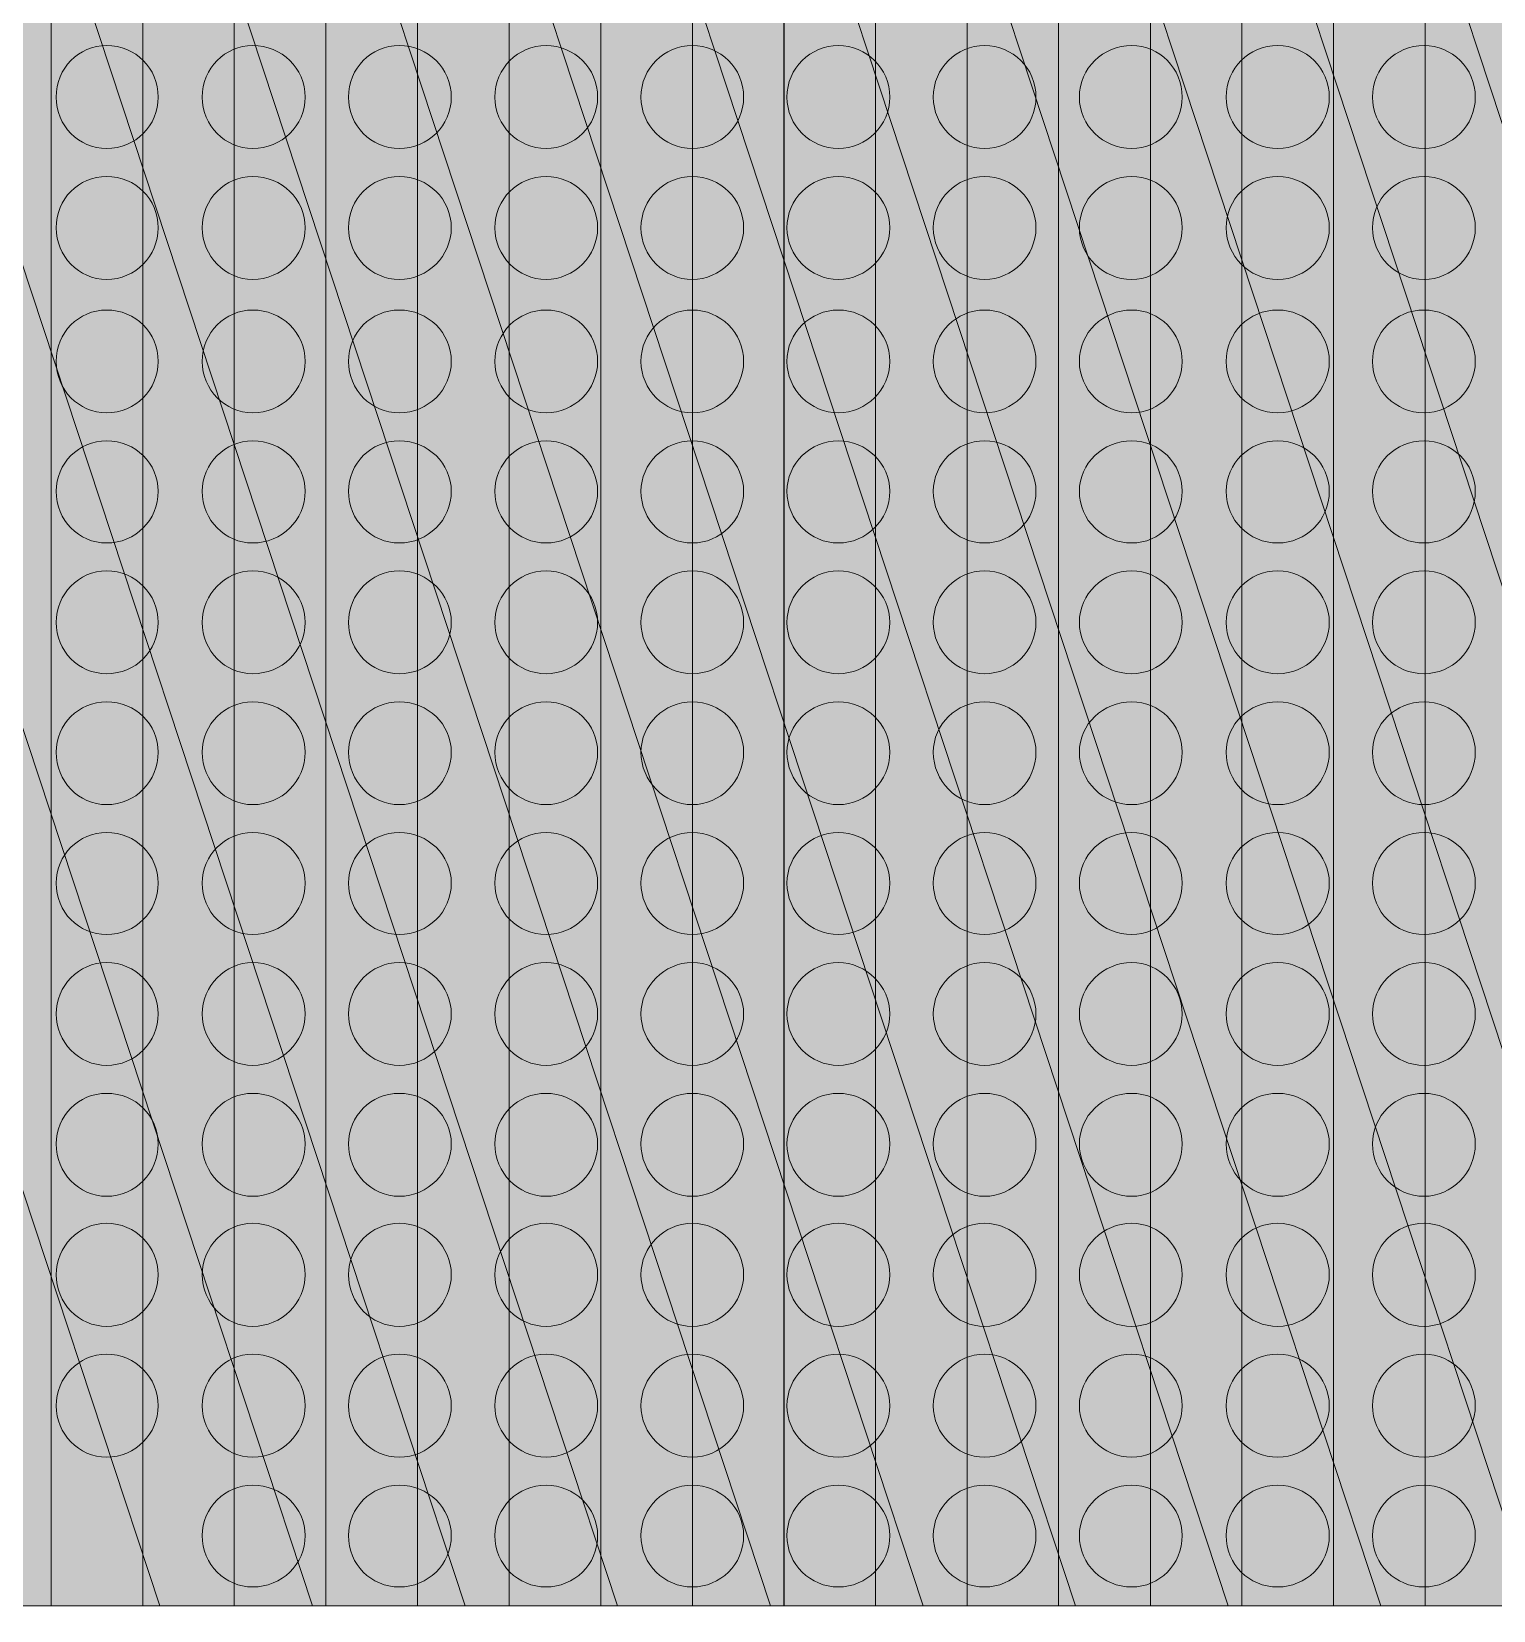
# Model space of a CAD drawing. Header units: inches. Extents: x 243 to 900, y -519 to -86.
# Drawn here: x 548.19 to 572.91, y -312.63 to -285.94 of the extents above; entities that cross this region are included whole.
import ezdxf

# ---------------------------------------------------------------- set-up
doc = ezdxf.new("R2010")
doc.units = ezdxf.units.IN
doc.header["$MEASUREMENT"] = 0
doc.layers.add('Layer 1', color=7, linetype='Continuous')

# ---------------------------------------------------------------- blocks, each defined once
blk = doc.blocks.new('block 3')
at = {"layer": 'Layer 1', "lineweight": 0}
blk.add_open_spline([(898.138, -484.267), (898.138, -494.991), (889.368, -503.763), (878.645, -503.763), (878.645, -503.763), (266.12, -503.763), (266.12, -503.763), (255.397, -503.763), (246.624, -494.991), (246.624, -484.267), (246.624, -484.267), (246.624, -108.507), (246.624, -108.507), (246.624, -97.783), (255.397, -89.011), (266.12, -89.011), (266.12, -89.011), (878.645, -89.011), (878.645, -89.011), (889.368, -89.011), (898.138, -97.783), (898.138, -108.507), (898.138, -108.507), (898.138, -484.267), (898.138, -484.267)], degree=3, knots=[0, 0, 0, 0, 1, 1, 1, 2, 2, 2, 3, 3, 3, 4, 4, 4, 5, 5, 5, 6, 6, 6, 7, 7, 7, 8, 8, 8, 8], dxfattribs=at)
blk = doc.blocks.new('block 2')
at = {"layer": 'Layer 1'}
blk.add_blockref('block 3', (0, 0), dxfattribs=at)
blk = doc.blocks.new('block 72')
at = {"layer": 'Layer 1', "lineweight": 0}
for points in [[(550.334, -287.045), (550.334, -287.533), (549.953, -287.913), (549.461, -287.913), (548.991, -287.913), (548.607, -287.533), (548.607, -287.045), (548.607, -286.556), (548.991, -286.174), (549.461, -286.174), (549.953, -286.174), (550.334, -286.556), (550.334, -287.045)], [(552.819, -287.045), (552.819, -287.533), (552.422, -287.913), (551.933, -287.913), (551.463, -287.913), (551.079, -287.533), (551.079, -287.045), (551.079, -286.556), (551.463, -286.174), (551.933, -286.174), (552.422, -286.174), (552.819, -286.556), (552.819, -287.045)], [(555.291, -287.045), (555.291, -287.533), (554.894, -287.913), (554.411, -287.913), (553.932, -287.913), (553.554, -287.533), (553.554, -287.045), (553.554, -286.556), (553.932, -286.174), (554.411, -286.174), (554.894, -286.174), (555.291, -286.556), (555.291, -287.045)], [(557.766, -287.045), (557.766, -287.533), (557.369, -287.913), (556.893, -287.913), (556.423, -287.913), (556.026, -287.533), (556.026, -287.045), (556.026, -286.556), (556.423, -286.174), (556.893, -286.174), (557.369, -286.174), (557.766, -286.556), (557.766, -287.045)], [(560.235, -287.045), (560.235, -287.533), (559.841, -287.913), (559.365, -287.913), (558.892, -287.913), (558.498, -287.533), (558.498, -287.045), (558.498, -286.556), (558.892, -286.174), (559.365, -286.174), (559.841, -286.174), (560.235, -286.556), (560.235, -287.045)], [(562.707, -287.045), (562.707, -287.533), (562.311, -287.913), (561.837, -287.913), (561.364, -287.913), (560.967, -287.533), (560.967, -287.045), (560.967, -286.556), (561.364, -286.174), (561.837, -286.174), (562.311, -286.174), (562.707, -286.556), (562.707, -287.045)], [(565.179, -287.045), (565.179, -287.533), (564.785, -287.913), (564.309, -287.913), (563.836, -287.913), (563.442, -287.533), (563.442, -287.045), (563.442, -286.556), (563.836, -286.174), (564.309, -286.174), (564.785, -286.174), (565.179, -286.556), (565.179, -287.045)], [(567.651, -287.045), (567.651, -287.533), (567.27, -287.913), (566.797, -287.913), (566.311, -287.913), (565.912, -287.533), (565.912, -287.045), (565.912, -286.556), (566.311, -286.174), (566.797, -286.174), (567.27, -286.174), (567.651, -286.556), (567.651, -287.045)], [(570.139, -287.045), (570.139, -287.533), (569.74, -287.913), (569.269, -287.913), (568.777, -287.913), (568.397, -287.533), (568.397, -287.045), (568.397, -286.556), (568.777, -286.174), (569.269, -286.174), (569.74, -286.174), (570.139, -286.556), (570.139, -287.045)], [(572.608, -287.045), (572.608, -287.533), (572.214, -287.913), (571.741, -287.913), (571.255, -287.913), (570.871, -287.533), (570.871, -287.045), (570.871, -286.556), (571.255, -286.174), (571.741, -286.174), (572.214, -286.174), (572.608, -286.556), (572.608, -287.045)]]:
    blk.add_open_spline(points, degree=3, knots=[0, 0, 0, 0, 1, 1, 1, 2, 2, 2, 3, 3, 3, 4, 4, 4, 4], dxfattribs=at)
blk = doc.blocks.new('block 73')
at = {"layer": 'Layer 1', "lineweight": 0}
for points in [[(550.334, -289.256), (550.334, -289.728), (549.953, -290.128), (549.461, -290.128), (548.991, -290.128), (548.607, -289.728), (548.607, -289.256), (548.607, -288.769), (548.991, -288.387), (549.461, -288.387), (549.953, -288.387), (550.334, -288.769), (550.334, -289.256)], [(552.819, -289.256), (552.819, -289.728), (552.422, -290.128), (551.933, -290.128), (551.463, -290.128), (551.079, -289.728), (551.079, -289.256), (551.079, -288.769), (551.463, -288.387), (551.933, -288.387), (552.422, -288.387), (552.819, -288.769), (552.819, -289.256)], [(555.291, -289.256), (555.291, -289.728), (554.894, -290.128), (554.411, -290.128), (553.932, -290.128), (553.554, -289.728), (553.554, -289.256), (553.554, -288.769), (553.932, -288.387), (554.411, -288.387), (554.894, -288.387), (555.291, -288.769), (555.291, -289.256)], [(557.766, -289.256), (557.766, -289.728), (557.369, -290.128), (556.893, -290.128), (556.423, -290.128), (556.026, -289.728), (556.026, -289.256), (556.026, -288.769), (556.423, -288.387), (556.893, -288.387), (557.369, -288.387), (557.766, -288.769), (557.766, -289.256)], [(560.235, -289.256), (560.235, -289.728), (559.841, -290.128), (559.365, -290.128), (558.892, -290.128), (558.498, -289.728), (558.498, -289.256), (558.498, -288.769), (558.892, -288.387), (559.365, -288.387), (559.841, -288.387), (560.235, -288.769), (560.235, -289.256)], [(562.707, -289.256), (562.707, -289.728), (562.311, -290.128), (561.837, -290.128), (561.364, -290.128), (560.967, -289.728), (560.967, -289.256), (560.967, -288.769), (561.364, -288.387), (561.837, -288.387), (562.311, -288.387), (562.707, -288.769), (562.707, -289.256)], [(565.179, -289.256), (565.179, -289.728), (564.785, -290.128), (564.309, -290.128), (563.836, -290.128), (563.442, -289.728), (563.442, -289.256), (563.442, -288.769), (563.836, -288.387), (564.309, -288.387), (564.785, -288.387), (565.179, -288.769), (565.179, -289.256)], [(567.651, -289.256), (567.651, -289.728), (567.27, -290.128), (566.797, -290.128), (566.311, -290.128), (565.912, -289.728), (565.912, -289.256), (565.912, -288.769), (566.311, -288.387), (566.797, -288.387), (567.27, -288.387), (567.651, -288.769), (567.651, -289.256)], [(570.139, -289.256), (570.139, -289.728), (569.74, -290.128), (569.269, -290.128), (568.777, -290.128), (568.397, -289.728), (568.397, -289.256), (568.397, -288.769), (568.777, -288.387), (569.269, -288.387), (569.74, -288.387), (570.139, -288.769), (570.139, -289.256)], [(572.608, -289.256), (572.608, -289.728), (572.214, -290.128), (571.741, -290.128), (571.255, -290.128), (570.871, -289.728), (570.871, -289.256), (570.871, -288.769), (571.255, -288.387), (571.741, -288.387), (572.214, -288.387), (572.608, -288.769), (572.608, -289.256)]]:
    blk.add_open_spline(points, degree=3, knots=[0, 0, 0, 0, 1, 1, 1, 2, 2, 2, 3, 3, 3, 4, 4, 4, 4], dxfattribs=at)
blk = doc.blocks.new('block 5')
at = {"layer": 'Layer 1'}
for name in ['block 72', 'block 73']:
    blk.add_blockref(name, (0, 0), dxfattribs=at)
blk = doc.blocks.new('block 75')
at = {"layer": 'Layer 1', "lineweight": 0}
for points in [[(550.334, -291.516), (550.334, -291.988), (549.953, -292.385), (549.461, -292.385), (548.991, -292.385), (548.607, -291.988), (548.607, -291.516), (548.607, -291.026), (548.991, -290.646), (549.461, -290.646), (549.953, -290.646), (550.334, -291.026), (550.334, -291.516)], [(552.819, -291.516), (552.819, -291.988), (552.422, -292.385), (551.933, -292.385), (551.463, -292.385), (551.079, -291.988), (551.079, -291.516), (551.079, -291.026), (551.463, -290.646), (551.933, -290.646), (552.422, -290.646), (552.819, -291.026), (552.819, -291.516)], [(555.291, -291.516), (555.291, -291.988), (554.894, -292.385), (554.411, -292.385), (553.932, -292.385), (553.554, -291.988), (553.554, -291.516), (553.554, -291.026), (553.932, -290.646), (554.411, -290.646), (554.894, -290.646), (555.291, -291.026), (555.291, -291.516)], [(557.766, -291.516), (557.766, -291.988), (557.369, -292.385), (556.893, -292.385), (556.423, -292.385), (556.026, -291.988), (556.026, -291.516), (556.026, -291.026), (556.423, -290.646), (556.893, -290.646), (557.369, -290.646), (557.766, -291.026), (557.766, -291.516)], [(560.235, -291.516), (560.235, -291.988), (559.841, -292.385), (559.365, -292.385), (558.892, -292.385), (558.498, -291.988), (558.498, -291.516), (558.498, -291.026), (558.892, -290.646), (559.365, -290.646), (559.841, -290.646), (560.235, -291.026), (560.235, -291.516)], [(562.707, -291.516), (562.707, -291.988), (562.311, -292.385), (561.837, -292.385), (561.364, -292.385), (560.967, -291.988), (560.967, -291.516), (560.967, -291.026), (561.364, -290.646), (561.837, -290.646), (562.311, -290.646), (562.707, -291.026), (562.707, -291.516)], [(565.179, -291.516), (565.179, -291.988), (564.785, -292.385), (564.309, -292.385), (563.836, -292.385), (563.442, -291.988), (563.442, -291.516), (563.442, -291.026), (563.836, -290.646), (564.309, -290.646), (564.785, -290.646), (565.179, -291.026), (565.179, -291.516)], [(567.651, -291.516), (567.651, -291.988), (567.27, -292.385), (566.797, -292.385), (566.311, -292.385), (565.912, -291.988), (565.912, -291.516), (565.912, -291.026), (566.311, -290.646), (566.797, -290.646), (567.27, -290.646), (567.651, -291.026), (567.651, -291.516)], [(570.139, -291.516), (570.139, -291.988), (569.74, -292.385), (569.269, -292.385), (568.777, -292.385), (568.397, -291.988), (568.397, -291.516), (568.397, -291.026), (568.777, -290.646), (569.269, -290.646), (569.74, -290.646), (570.139, -291.026), (570.139, -291.516)], [(572.608, -291.516), (572.608, -291.988), (572.214, -292.385), (571.741, -292.385), (571.255, -292.385), (570.871, -291.988), (570.871, -291.516), (570.871, -291.026), (571.255, -290.646), (571.741, -290.646), (572.214, -290.646), (572.608, -291.026), (572.608, -291.516)]]:
    blk.add_open_spline(points, degree=3, knots=[0, 0, 0, 0, 1, 1, 1, 2, 2, 2, 3, 3, 3, 4, 4, 4, 4], dxfattribs=at)
blk = doc.blocks.new('block 76')
at = {"layer": 'Layer 1', "lineweight": 0}
for points in [[(550.334, -293.711), (550.334, -294.199), (549.953, -294.584), (549.461, -294.584), (548.991, -294.584), (548.607, -294.199), (548.607, -293.711), (548.607, -293.241), (548.991, -292.857), (549.461, -292.857), (549.953, -292.857), (550.334, -293.241), (550.334, -293.711)], [(552.819, -293.711), (552.819, -294.199), (552.422, -294.584), (551.933, -294.584), (551.463, -294.584), (551.079, -294.199), (551.079, -293.711), (551.079, -293.241), (551.463, -292.857), (551.933, -292.857), (552.422, -292.857), (552.819, -293.241), (552.819, -293.711)], [(555.291, -293.711), (555.291, -294.199), (554.894, -294.584), (554.411, -294.584), (553.932, -294.584), (553.554, -294.199), (553.554, -293.711), (553.554, -293.241), (553.932, -292.857), (554.411, -292.857), (554.894, -292.857), (555.291, -293.241), (555.291, -293.711)], [(557.766, -293.711), (557.766, -294.199), (557.369, -294.584), (556.893, -294.584), (556.423, -294.584), (556.026, -294.199), (556.026, -293.711), (556.026, -293.241), (556.423, -292.857), (556.893, -292.857), (557.369, -292.857), (557.766, -293.241), (557.766, -293.711)], [(560.235, -293.711), (560.235, -294.199), (559.841, -294.584), (559.365, -294.584), (558.892, -294.584), (558.498, -294.199), (558.498, -293.711), (558.498, -293.241), (558.892, -292.857), (559.365, -292.857), (559.841, -292.857), (560.235, -293.241), (560.235, -293.711)], [(562.707, -293.711), (562.707, -294.199), (562.311, -294.584), (561.837, -294.584), (561.364, -294.584), (560.967, -294.199), (560.967, -293.711), (560.967, -293.241), (561.364, -292.857), (561.837, -292.857), (562.311, -292.857), (562.707, -293.241), (562.707, -293.711)], [(565.179, -293.711), (565.179, -294.199), (564.785, -294.584), (564.309, -294.584), (563.836, -294.584), (563.442, -294.199), (563.442, -293.711), (563.442, -293.241), (563.836, -292.857), (564.309, -292.857), (564.785, -292.857), (565.179, -293.241), (565.179, -293.711)], [(567.651, -293.711), (567.651, -294.199), (567.27, -294.584), (566.797, -294.584), (566.311, -294.584), (565.912, -294.199), (565.912, -293.711), (565.912, -293.241), (566.311, -292.857), (566.797, -292.857), (567.27, -292.857), (567.651, -293.241), (567.651, -293.711)], [(570.139, -293.711), (570.139, -294.199), (569.74, -294.584), (569.269, -294.584), (568.777, -294.584), (568.397, -294.199), (568.397, -293.711), (568.397, -293.241), (568.777, -292.857), (569.269, -292.857), (569.74, -292.857), (570.139, -293.241), (570.139, -293.711)], [(572.608, -293.711), (572.608, -294.199), (572.214, -294.584), (571.741, -294.584), (571.255, -294.584), (570.871, -294.199), (570.871, -293.711), (570.871, -293.241), (571.255, -292.857), (571.741, -292.857), (572.214, -292.857), (572.608, -293.241), (572.608, -293.711)]]:
    blk.add_open_spline(points, degree=3, knots=[0, 0, 0, 0, 1, 1, 1, 2, 2, 2, 3, 3, 3, 4, 4, 4, 4], dxfattribs=at)
blk = doc.blocks.new('block 77')
at = {"layer": 'Layer 1', "lineweight": 0}
for points in [[(550.334, -295.926), (550.334, -296.412), (549.953, -296.794), (549.461, -296.794), (548.991, -296.794), (548.607, -296.412), (548.607, -295.926), (548.607, -295.452), (548.991, -295.054), (549.461, -295.054), (549.953, -295.054), (550.334, -295.452), (550.334, -295.926)], [(552.819, -295.926), (552.819, -296.412), (552.422, -296.794), (551.933, -296.794), (551.463, -296.794), (551.079, -296.412), (551.079, -295.926), (551.079, -295.452), (551.463, -295.054), (551.933, -295.054), (552.422, -295.054), (552.819, -295.452), (552.819, -295.926)], [(555.291, -295.926), (555.291, -296.412), (554.894, -296.794), (554.411, -296.794), (553.932, -296.794), (553.554, -296.412), (553.554, -295.926), (553.554, -295.452), (553.932, -295.054), (554.411, -295.054), (554.894, -295.054), (555.291, -295.452), (555.291, -295.926)], [(557.766, -295.926), (557.766, -296.412), (557.369, -296.794), (556.893, -296.794), (556.423, -296.794), (556.026, -296.412), (556.026, -295.926), (556.026, -295.452), (556.423, -295.054), (556.893, -295.054), (557.369, -295.054), (557.766, -295.452), (557.766, -295.926)], [(560.235, -295.926), (560.235, -296.412), (559.841, -296.794), (559.365, -296.794), (558.892, -296.794), (558.498, -296.412), (558.498, -295.926), (558.498, -295.452), (558.892, -295.054), (559.365, -295.054), (559.841, -295.054), (560.235, -295.452), (560.235, -295.926)], [(562.707, -295.926), (562.707, -296.412), (562.311, -296.794), (561.837, -296.794), (561.364, -296.794), (560.967, -296.412), (560.967, -295.926), (560.967, -295.452), (561.364, -295.054), (561.837, -295.054), (562.311, -295.054), (562.707, -295.452), (562.707, -295.926)], [(565.179, -295.926), (565.179, -296.412), (564.785, -296.794), (564.309, -296.794), (563.836, -296.794), (563.442, -296.412), (563.442, -295.926), (563.442, -295.452), (563.836, -295.054), (564.309, -295.054), (564.785, -295.054), (565.179, -295.452), (565.179, -295.926)], [(567.651, -295.926), (567.651, -296.412), (567.27, -296.794), (566.797, -296.794), (566.311, -296.794), (565.912, -296.412), (565.912, -295.926), (565.912, -295.452), (566.311, -295.054), (566.797, -295.054), (567.27, -295.054), (567.651, -295.452), (567.651, -295.926)], [(570.139, -295.926), (570.139, -296.412), (569.74, -296.794), (569.269, -296.794), (568.777, -296.794), (568.397, -296.412), (568.397, -295.926), (568.397, -295.452), (568.777, -295.054), (569.269, -295.054), (569.74, -295.054), (570.139, -295.452), (570.139, -295.926)], [(572.608, -295.926), (572.608, -296.412), (572.214, -296.794), (571.741, -296.794), (571.255, -296.794), (570.871, -296.412), (570.871, -295.926), (570.871, -295.452), (571.255, -295.054), (571.741, -295.054), (572.214, -295.054), (572.608, -295.452), (572.608, -295.926)]]:
    blk.add_open_spline(points, degree=3, knots=[0, 0, 0, 0, 1, 1, 1, 2, 2, 2, 3, 3, 3, 4, 4, 4, 4], dxfattribs=at)
blk = doc.blocks.new('block 78')
at = {"layer": 'Layer 1', "lineweight": 0}
for points in [[(550.334, -298.123), (550.334, -298.612), (549.953, -299.008), (549.461, -299.008), (548.991, -299.008), (548.607, -298.612), (548.607, -298.123), (548.607, -297.649), (548.991, -297.27), (549.461, -297.27), (549.953, -297.27), (550.334, -297.649), (550.334, -298.123)], [(552.819, -298.123), (552.819, -298.612), (552.422, -299.008), (551.933, -299.008), (551.463, -299.008), (551.079, -298.612), (551.079, -298.123), (551.079, -297.649), (551.463, -297.27), (551.933, -297.27), (552.422, -297.27), (552.819, -297.649), (552.819, -298.123)], [(555.291, -298.123), (555.291, -298.612), (554.894, -299.008), (554.411, -299.008), (553.932, -299.008), (553.554, -298.612), (553.554, -298.123), (553.554, -297.649), (553.932, -297.27), (554.411, -297.27), (554.894, -297.27), (555.291, -297.649), (555.291, -298.123)], [(557.766, -298.123), (557.766, -298.612), (557.369, -299.008), (556.893, -299.008), (556.423, -299.008), (556.026, -298.612), (556.026, -298.123), (556.026, -297.649), (556.423, -297.27), (556.893, -297.27), (557.369, -297.27), (557.766, -297.649), (557.766, -298.123)], [(560.235, -298.123), (560.235, -298.612), (559.841, -299.008), (559.365, -299.008), (558.892, -299.008), (558.498, -298.612), (558.498, -298.123), (558.498, -297.649), (558.892, -297.27), (559.365, -297.27), (559.841, -297.27), (560.235, -297.649), (560.235, -298.123)], [(562.707, -298.123), (562.707, -298.612), (562.311, -299.008), (561.837, -299.008), (561.364, -299.008), (560.967, -298.612), (560.967, -298.123), (560.967, -297.649), (561.364, -297.27), (561.837, -297.27), (562.311, -297.27), (562.707, -297.649), (562.707, -298.123)], [(565.179, -298.123), (565.179, -298.612), (564.785, -299.008), (564.309, -299.008), (563.836, -299.008), (563.442, -298.612), (563.442, -298.123), (563.442, -297.649), (563.836, -297.27), (564.309, -297.27), (564.785, -297.27), (565.179, -297.649), (565.179, -298.123)], [(567.651, -298.123), (567.651, -298.612), (567.27, -299.008), (566.797, -299.008), (566.311, -299.008), (565.912, -298.612), (565.912, -298.123), (565.912, -297.649), (566.311, -297.27), (566.797, -297.27), (567.27, -297.27), (567.651, -297.649), (567.651, -298.123)], [(570.139, -298.123), (570.139, -298.612), (569.74, -299.008), (569.269, -299.008), (568.777, -299.008), (568.397, -298.612), (568.397, -298.123), (568.397, -297.649), (568.777, -297.27), (569.269, -297.27), (569.74, -297.27), (570.139, -297.649), (570.139, -298.123)], [(572.608, -298.123), (572.608, -298.612), (572.214, -299.008), (571.741, -299.008), (571.255, -299.008), (570.871, -298.612), (570.871, -298.123), (570.871, -297.649), (571.255, -297.27), (571.741, -297.27), (572.214, -297.27), (572.608, -297.649), (572.608, -298.123)]]:
    blk.add_open_spline(points, degree=3, knots=[0, 0, 0, 0, 1, 1, 1, 2, 2, 2, 3, 3, 3, 4, 4, 4, 4], dxfattribs=at)
blk = doc.blocks.new('block 79')
at = {"layer": 'Layer 1', "lineweight": 0}
for points in [[(550.334, -300.334), (550.334, -300.823), (549.953, -301.205), (549.461, -301.205), (548.991, -301.205), (548.607, -300.823), (548.607, -300.334), (548.607, -299.861), (548.991, -299.48), (549.461, -299.48), (549.953, -299.48), (550.334, -299.861), (550.334, -300.334)], [(552.819, -300.334), (552.819, -300.823), (552.422, -301.205), (551.933, -301.205), (551.463, -301.205), (551.079, -300.823), (551.079, -300.334), (551.079, -299.861), (551.463, -299.48), (551.933, -299.48), (552.422, -299.48), (552.819, -299.861), (552.819, -300.334)], [(555.291, -300.334), (555.291, -300.823), (554.894, -301.205), (554.411, -301.205), (553.932, -301.205), (553.554, -300.823), (553.554, -300.334), (553.554, -299.861), (553.932, -299.48), (554.411, -299.48), (554.894, -299.48), (555.291, -299.861), (555.291, -300.334)], [(557.766, -300.334), (557.766, -300.823), (557.369, -301.205), (556.893, -301.205), (556.423, -301.205), (556.026, -300.823), (556.026, -300.334), (556.026, -299.861), (556.423, -299.48), (556.893, -299.48), (557.369, -299.48), (557.766, -299.861), (557.766, -300.334)], [(560.235, -300.334), (560.235, -300.823), (559.841, -301.205), (559.365, -301.205), (558.892, -301.205), (558.498, -300.823), (558.498, -300.334), (558.498, -299.861), (558.892, -299.48), (559.365, -299.48), (559.841, -299.48), (560.235, -299.861), (560.235, -300.334)], [(562.707, -300.334), (562.707, -300.823), (562.311, -301.205), (561.837, -301.205), (561.364, -301.205), (560.967, -300.823), (560.967, -300.334), (560.967, -299.861), (561.364, -299.48), (561.837, -299.48), (562.311, -299.48), (562.707, -299.861), (562.707, -300.334)], [(565.179, -300.334), (565.179, -300.823), (564.785, -301.205), (564.309, -301.205), (563.836, -301.205), (563.442, -300.823), (563.442, -300.334), (563.442, -299.861), (563.836, -299.48), (564.309, -299.48), (564.785, -299.48), (565.179, -299.861), (565.179, -300.334)], [(567.651, -300.334), (567.651, -300.823), (567.27, -301.205), (566.797, -301.205), (566.311, -301.205), (565.912, -300.823), (565.912, -300.334), (565.912, -299.861), (566.311, -299.48), (566.797, -299.48), (567.27, -299.48), (567.651, -299.861), (567.651, -300.334)], [(570.139, -300.334), (570.139, -300.823), (569.74, -301.205), (569.269, -301.205), (568.777, -301.205), (568.397, -300.823), (568.397, -300.334), (568.397, -299.861), (568.777, -299.48), (569.269, -299.48), (569.74, -299.48), (570.139, -299.861), (570.139, -300.334)], [(572.608, -300.334), (572.608, -300.823), (572.214, -301.205), (571.741, -301.205), (571.255, -301.205), (570.871, -300.823), (570.871, -300.334), (570.871, -299.861), (571.255, -299.48), (571.741, -299.48), (572.214, -299.48), (572.608, -299.861), (572.608, -300.334)]]:
    blk.add_open_spline(points, degree=3, knots=[0, 0, 0, 0, 1, 1, 1, 2, 2, 2, 3, 3, 3, 4, 4, 4, 4], dxfattribs=at)
blk = doc.blocks.new('block 80')
at = {"layer": 'Layer 1', "lineweight": 0}
for points in [[(550.334, -302.548), (550.334, -303.02), (549.953, -303.417), (549.461, -303.417), (548.991, -303.417), (548.607, -303.02), (548.607, -302.548), (548.607, -302.073), (548.991, -301.679), (549.461, -301.679), (549.953, -301.679), (550.334, -302.073), (550.334, -302.548)], [(552.819, -302.548), (552.819, -303.02), (552.422, -303.417), (551.933, -303.417), (551.463, -303.417), (551.079, -303.02), (551.079, -302.548), (551.079, -302.073), (551.463, -301.679), (551.933, -301.679), (552.422, -301.679), (552.819, -302.073), (552.819, -302.548)], [(555.291, -302.548), (555.291, -303.02), (554.894, -303.417), (554.411, -303.417), (553.932, -303.417), (553.554, -303.02), (553.554, -302.548), (553.554, -302.073), (553.932, -301.679), (554.411, -301.679), (554.894, -301.679), (555.291, -302.073), (555.291, -302.548)], [(557.766, -302.548), (557.766, -303.02), (557.369, -303.417), (556.893, -303.417), (556.423, -303.417), (556.026, -303.02), (556.026, -302.548), (556.026, -302.073), (556.423, -301.679), (556.893, -301.679), (557.369, -301.679), (557.766, -302.073), (557.766, -302.548)], [(560.235, -302.548), (560.235, -303.02), (559.841, -303.417), (559.365, -303.417), (558.892, -303.417), (558.498, -303.02), (558.498, -302.548), (558.498, -302.073), (558.892, -301.679), (559.365, -301.679), (559.841, -301.679), (560.235, -302.073), (560.235, -302.548)], [(562.707, -302.548), (562.707, -303.02), (562.311, -303.417), (561.837, -303.417), (561.364, -303.417), (560.967, -303.02), (560.967, -302.548), (560.967, -302.073), (561.364, -301.679), (561.837, -301.679), (562.311, -301.679), (562.707, -302.073), (562.707, -302.548)], [(565.179, -302.548), (565.179, -303.02), (564.785, -303.417), (564.309, -303.417), (563.836, -303.417), (563.442, -303.02), (563.442, -302.548), (563.442, -302.073), (563.836, -301.679), (564.309, -301.679), (564.785, -301.679), (565.179, -302.073), (565.179, -302.548)], [(567.651, -302.548), (567.651, -303.02), (567.27, -303.417), (566.797, -303.417), (566.311, -303.417), (565.912, -303.02), (565.912, -302.548), (565.912, -302.073), (566.311, -301.679), (566.797, -301.679), (567.27, -301.679), (567.651, -302.073), (567.651, -302.548)], [(570.139, -302.548), (570.139, -303.02), (569.74, -303.417), (569.269, -303.417), (568.777, -303.417), (568.397, -303.02), (568.397, -302.548), (568.397, -302.073), (568.777, -301.679), (569.269, -301.679), (569.74, -301.679), (570.139, -302.073), (570.139, -302.548)], [(572.608, -302.548), (572.608, -303.02), (572.214, -303.417), (571.741, -303.417), (571.255, -303.417), (570.871, -303.02), (570.871, -302.548), (570.871, -302.073), (571.255, -301.679), (571.741, -301.679), (572.214, -301.679), (572.608, -302.073), (572.608, -302.548)]]:
    blk.add_open_spline(points, degree=3, knots=[0, 0, 0, 0, 1, 1, 1, 2, 2, 2, 3, 3, 3, 4, 4, 4, 4], dxfattribs=at)
blk = doc.blocks.new('block 81')
at = {"layer": 'Layer 1', "lineweight": 0}
for points in [[(550.334, -304.744), (550.334, -305.233), (549.953, -305.63), (549.461, -305.63), (548.991, -305.63), (548.607, -305.233), (548.607, -304.744), (548.607, -304.271), (548.991, -303.89), (549.461, -303.89), (549.953, -303.89), (550.334, -304.271), (550.334, -304.744)], [(552.819, -304.744), (552.819, -305.233), (552.422, -305.63), (551.933, -305.63), (551.463, -305.63), (551.079, -305.233), (551.079, -304.744), (551.079, -304.271), (551.463, -303.89), (551.933, -303.89), (552.422, -303.89), (552.819, -304.271), (552.819, -304.744)], [(555.291, -304.744), (555.291, -305.233), (554.894, -305.63), (554.411, -305.63), (553.932, -305.63), (553.554, -305.233), (553.554, -304.744), (553.554, -304.271), (553.932, -303.89), (554.411, -303.89), (554.894, -303.89), (555.291, -304.271), (555.291, -304.744)], [(557.766, -304.744), (557.766, -305.233), (557.369, -305.63), (556.893, -305.63), (556.423, -305.63), (556.026, -305.233), (556.026, -304.744), (556.026, -304.271), (556.423, -303.89), (556.893, -303.89), (557.369, -303.89), (557.766, -304.271), (557.766, -304.744)], [(560.235, -304.744), (560.235, -305.233), (559.841, -305.63), (559.365, -305.63), (558.892, -305.63), (558.498, -305.233), (558.498, -304.744), (558.498, -304.271), (558.892, -303.89), (559.365, -303.89), (559.841, -303.89), (560.235, -304.271), (560.235, -304.744)], [(562.707, -304.744), (562.707, -305.233), (562.311, -305.63), (561.837, -305.63), (561.364, -305.63), (560.967, -305.233), (560.967, -304.744), (560.967, -304.271), (561.364, -303.89), (561.837, -303.89), (562.311, -303.89), (562.707, -304.271), (562.707, -304.744)], [(565.179, -304.744), (565.179, -305.233), (564.785, -305.63), (564.309, -305.63), (563.836, -305.63), (563.442, -305.233), (563.442, -304.744), (563.442, -304.271), (563.836, -303.89), (564.309, -303.89), (564.785, -303.89), (565.179, -304.271), (565.179, -304.744)], [(567.651, -304.744), (567.651, -305.233), (567.27, -305.63), (566.797, -305.63), (566.311, -305.63), (565.912, -305.233), (565.912, -304.744), (565.912, -304.271), (566.311, -303.89), (566.797, -303.89), (567.27, -303.89), (567.651, -304.271), (567.651, -304.744)], [(570.139, -304.744), (570.139, -305.233), (569.74, -305.63), (569.269, -305.63), (568.777, -305.63), (568.397, -305.233), (568.397, -304.744), (568.397, -304.271), (568.777, -303.89), (569.269, -303.89), (569.74, -303.89), (570.139, -304.271), (570.139, -304.744)], [(572.608, -304.744), (572.608, -305.233), (572.214, -305.63), (571.741, -305.63), (571.255, -305.63), (570.871, -305.233), (570.871, -304.744), (570.871, -304.271), (571.255, -303.89), (571.741, -303.89), (572.214, -303.89), (572.608, -304.271), (572.608, -304.744)]]:
    blk.add_open_spline(points, degree=3, knots=[0, 0, 0, 0, 1, 1, 1, 2, 2, 2, 3, 3, 3, 4, 4, 4, 4], dxfattribs=at)
blk = doc.blocks.new('block 82')
at = {"layer": 'Layer 1', "lineweight": 0}
for points in [[(550.334, -306.956), (550.334, -307.43), (549.953, -307.83), (549.461, -307.83), (548.991, -307.83), (548.607, -307.43), (548.607, -306.956), (548.607, -306.484), (548.991, -306.087), (549.461, -306.087), (549.953, -306.087), (550.334, -306.484), (550.334, -306.956)], [(552.819, -306.956), (552.819, -307.43), (552.422, -307.83), (551.933, -307.83), (551.463, -307.83), (551.079, -307.43), (551.079, -306.956), (551.079, -306.484), (551.463, -306.087), (551.933, -306.087), (552.422, -306.087), (552.819, -306.484), (552.819, -306.956)], [(555.291, -306.956), (555.291, -307.43), (554.894, -307.83), (554.411, -307.83), (553.932, -307.83), (553.554, -307.43), (553.554, -306.956), (553.554, -306.484), (553.932, -306.087), (554.411, -306.087), (554.894, -306.087), (555.291, -306.484), (555.291, -306.956)], [(557.766, -306.956), (557.766, -307.43), (557.369, -307.83), (556.893, -307.83), (556.423, -307.83), (556.026, -307.43), (556.026, -306.956), (556.026, -306.484), (556.423, -306.087), (556.893, -306.087), (557.369, -306.087), (557.766, -306.484), (557.766, -306.956)], [(560.235, -306.956), (560.235, -307.43), (559.841, -307.83), (559.365, -307.83), (558.892, -307.83), (558.498, -307.43), (558.498, -306.956), (558.498, -306.484), (558.892, -306.087), (559.365, -306.087), (559.841, -306.087), (560.235, -306.484), (560.235, -306.956)], [(562.707, -306.956), (562.707, -307.43), (562.311, -307.83), (561.837, -307.83), (561.364, -307.83), (560.967, -307.43), (560.967, -306.956), (560.967, -306.484), (561.364, -306.087), (561.837, -306.087), (562.311, -306.087), (562.707, -306.484), (562.707, -306.956)], [(565.179, -306.956), (565.179, -307.43), (564.785, -307.83), (564.309, -307.83), (563.836, -307.83), (563.442, -307.43), (563.442, -306.956), (563.442, -306.484), (563.836, -306.087), (564.309, -306.087), (564.785, -306.087), (565.179, -306.484), (565.179, -306.956)], [(567.651, -306.956), (567.651, -307.43), (567.27, -307.83), (566.797, -307.83), (566.311, -307.83), (565.912, -307.43), (565.912, -306.956), (565.912, -306.484), (566.311, -306.087), (566.797, -306.087), (567.27, -306.087), (567.651, -306.484), (567.651, -306.956)], [(570.139, -306.956), (570.139, -307.43), (569.74, -307.83), (569.269, -307.83), (568.777, -307.83), (568.397, -307.43), (568.397, -306.956), (568.397, -306.484), (568.777, -306.087), (569.269, -306.087), (569.74, -306.087), (570.139, -306.484), (570.139, -306.956)], [(572.608, -306.956), (572.608, -307.43), (572.214, -307.83), (571.741, -307.83), (571.255, -307.83), (570.871, -307.43), (570.871, -306.956), (570.871, -306.484), (571.255, -306.087), (571.741, -306.087), (572.214, -306.087), (572.608, -306.484), (572.608, -306.956)]]:
    blk.add_open_spline(points, degree=3, knots=[0, 0, 0, 0, 1, 1, 1, 2, 2, 2, 3, 3, 3, 4, 4, 4, 4], dxfattribs=at)
blk = doc.blocks.new('block 83')
at = {"layer": 'Layer 1', "lineweight": 0}
for points in [[(550.334, -309.173), (550.334, -309.643), (549.953, -310.04), (549.461, -310.04), (548.991, -310.04), (548.607, -309.643), (548.607, -309.173), (548.607, -308.695), (548.991, -308.299), (549.461, -308.299), (549.953, -308.299), (550.334, -308.695), (550.334, -309.173)], [(552.819, -309.173), (552.819, -309.643), (552.422, -310.04), (551.933, -310.04), (551.463, -310.04), (551.079, -309.643), (551.079, -309.173), (551.079, -308.695), (551.463, -308.299), (551.933, -308.299), (552.422, -308.299), (552.819, -308.695), (552.819, -309.173)], [(555.291, -309.173), (555.291, -309.643), (554.894, -310.04), (554.411, -310.04), (553.932, -310.04), (553.554, -309.643), (553.554, -309.173), (553.554, -308.695), (553.932, -308.299), (554.411, -308.299), (554.894, -308.299), (555.291, -308.695), (555.291, -309.173)], [(557.766, -309.173), (557.766, -309.643), (557.369, -310.04), (556.893, -310.04), (556.423, -310.04), (556.026, -309.643), (556.026, -309.173), (556.026, -308.695), (556.423, -308.299), (556.893, -308.299), (557.369, -308.299), (557.766, -308.695), (557.766, -309.173)], [(560.235, -309.173), (560.235, -309.643), (559.841, -310.04), (559.365, -310.04), (558.892, -310.04), (558.498, -309.643), (558.498, -309.173), (558.498, -308.695), (558.892, -308.299), (559.365, -308.299), (559.841, -308.299), (560.235, -308.695), (560.235, -309.173)], [(562.707, -309.173), (562.707, -309.643), (562.311, -310.04), (561.837, -310.04), (561.364, -310.04), (560.967, -309.643), (560.967, -309.173), (560.967, -308.695), (561.364, -308.299), (561.837, -308.299), (562.311, -308.299), (562.707, -308.695), (562.707, -309.173)], [(565.179, -309.173), (565.179, -309.643), (564.785, -310.04), (564.309, -310.04), (563.836, -310.04), (563.442, -309.643), (563.442, -309.173), (563.442, -308.695), (563.836, -308.299), (564.309, -308.299), (564.785, -308.299), (565.179, -308.695), (565.179, -309.173)], [(567.651, -309.173), (567.651, -309.643), (567.27, -310.04), (566.797, -310.04), (566.311, -310.04), (565.912, -309.643), (565.912, -309.173), (565.912, -308.695), (566.311, -308.299), (566.797, -308.299), (567.27, -308.299), (567.651, -308.695), (567.651, -309.173)], [(570.139, -309.173), (570.139, -309.643), (569.74, -310.04), (569.269, -310.04), (568.777, -310.04), (568.397, -309.643), (568.397, -309.173), (568.397, -308.695), (568.777, -308.299), (569.269, -308.299), (569.74, -308.299), (570.139, -308.695), (570.139, -309.173)], [(572.608, -309.173), (572.608, -309.643), (572.214, -310.04), (571.741, -310.04), (571.255, -310.04), (570.871, -309.643), (570.871, -309.173), (570.871, -308.695), (571.255, -308.299), (571.741, -308.299), (572.214, -308.299), (572.608, -308.695), (572.608, -309.173)]]:
    blk.add_open_spline(points, degree=3, knots=[0, 0, 0, 0, 1, 1, 1, 2, 2, 2, 3, 3, 3, 4, 4, 4, 4], dxfattribs=at)
blk = doc.blocks.new('block 84')
at = {"layer": 'Layer 1', "lineweight": 0}
for points in [[(552.819, -311.368), (552.819, -311.856), (552.422, -312.235), (551.933, -312.235), (551.463, -312.235), (551.079, -311.856), (551.079, -311.368), (551.079, -310.894), (551.463, -310.514), (551.933, -310.514), (552.422, -310.514), (552.819, -310.894), (552.819, -311.368)], [(555.291, -311.368), (555.291, -311.856), (554.894, -312.235), (554.411, -312.235), (553.932, -312.235), (553.554, -311.856), (553.554, -311.368), (553.554, -310.894), (553.932, -310.514), (554.411, -310.514), (554.894, -310.514), (555.291, -310.894), (555.291, -311.368)], [(557.766, -311.368), (557.766, -311.856), (557.369, -312.235), (556.893, -312.235), (556.423, -312.235), (556.026, -311.856), (556.026, -311.368), (556.026, -310.894), (556.423, -310.514), (556.893, -310.514), (557.369, -310.514), (557.766, -310.894), (557.766, -311.368)], [(560.235, -311.368), (560.235, -311.856), (559.841, -312.235), (559.365, -312.235), (558.892, -312.235), (558.498, -311.856), (558.498, -311.368), (558.498, -310.894), (558.892, -310.514), (559.365, -310.514), (559.841, -310.514), (560.235, -310.894), (560.235, -311.368)], [(562.707, -311.368), (562.707, -311.856), (562.311, -312.235), (561.837, -312.235), (561.364, -312.235), (560.967, -311.856), (560.967, -311.368), (560.967, -310.894), (561.364, -310.514), (561.837, -310.514), (562.311, -310.514), (562.707, -310.894), (562.707, -311.368)], [(565.179, -311.368), (565.179, -311.856), (564.785, -312.235), (564.309, -312.235), (563.836, -312.235), (563.442, -311.856), (563.442, -311.368), (563.442, -310.894), (563.836, -310.514), (564.309, -310.514), (564.785, -310.514), (565.179, -310.894), (565.179, -311.368)], [(567.651, -311.368), (567.651, -311.856), (567.27, -312.235), (566.797, -312.235), (566.311, -312.235), (565.912, -311.856), (565.912, -311.368), (565.912, -310.894), (566.311, -310.514), (566.797, -310.514), (567.27, -310.514), (567.651, -310.894), (567.651, -311.368)], [(570.139, -311.368), (570.139, -311.856), (569.74, -312.235), (569.269, -312.235), (568.777, -312.235), (568.397, -311.856), (568.397, -311.368), (568.397, -310.894), (568.777, -310.514), (569.269, -310.514), (569.74, -310.514), (570.139, -310.894), (570.139, -311.368)], [(572.608, -311.368), (572.608, -311.856), (572.214, -312.235), (571.741, -312.235), (571.255, -312.235), (570.871, -311.856), (570.871, -311.368), (570.871, -310.894), (571.255, -310.514), (571.741, -310.514), (572.214, -310.514), (572.608, -310.894), (572.608, -311.368)]]:
    blk.add_open_spline(points, degree=3, knots=[0, 0, 0, 0, 1, 1, 1, 2, 2, 2, 3, 3, 3, 4, 4, 4, 4], dxfattribs=at)
blk = doc.blocks.new('block 74')
at = {"layer": 'Layer 1'}
for name in ['block 75', 'block 76', 'block 77', 'block 78', 'block 79', 'block 80', 'block 81', 'block 82', 'block 83', 'block 84']:
    blk.add_blockref(name, (0, 0), dxfattribs=at)
blk = doc.blocks.new('block 4')
at = {"layer": 'Layer 1'}
for name in ['block 5', 'block 74']:
    blk.add_blockref(name, (0, 0), dxfattribs=at)
blk = doc.blocks.new('block 286')
at = {"layer": 'Layer 1', "true_color": 0x1380c3}
h = blk.add_hatch(color=142, dxfattribs=at)
h.dxf.hatch_style = 2
h.paths.add_polyline_path([(547.78, -312.554), (499.757, -167.129), (502.337, -167.129), (550.36, -312.554)])
at = {"layer": 'Layer 1', "true_color": 0x1580c2}
h = blk.add_hatch(color=142, dxfattribs=at)
h.dxf.hatch_style = 2
h.paths.add_polyline_path([(550.36, -312.554), (502.337, -167.129), (504.92, -167.129), (552.943, -312.554)])
at = {"layer": 'Layer 1', "true_color": 0x187fc2}
h = blk.add_hatch(color=152, dxfattribs=at)
h.dxf.hatch_style = 2
h.paths.add_polyline_path([(552.943, -312.554), (504.92, -167.129), (507.501, -167.129), (555.524, -312.554)])
at = {"layer": 'Layer 1', "true_color": 0x177dc1}
h = blk.add_hatch(color=152, dxfattribs=at)
h.dxf.hatch_style = 2
h.paths.add_polyline_path([(555.524, -312.554), (507.501, -167.129), (510.081, -167.129), (558.104, -312.554)])
at = {"layer": 'Layer 1', "true_color": 0x127cc0}
h = blk.add_hatch(color=152, dxfattribs=at)
h.dxf.hatch_style = 2
h.paths.add_polyline_path([(558.104, -312.554), (510.081, -167.129), (512.662, -167.129), (560.687, -312.554)])
at = {"layer": 'Layer 1', "true_color": 0x167bbf}
h = blk.add_hatch(color=152, dxfattribs=at)
h.dxf.hatch_style = 2
h.paths.add_polyline_path([(560.687, -312.554), (512.662, -167.129), (515.245, -167.129), (563.268, -312.554)])
at = {"layer": 'Layer 1', "true_color": 0x157abf}
h = blk.add_hatch(color=152, dxfattribs=at)
h.dxf.hatch_style = 2
h.paths.add_polyline_path([(563.268, -312.554), (515.245, -167.129), (517.825, -167.129), (565.848, -312.554)])
at = {"layer": 'Layer 1', "true_color": 0x1479be}
h = blk.add_hatch(color=152, dxfattribs=at)
h.dxf.hatch_style = 2
h.paths.add_polyline_path([(565.848, -312.554), (517.825, -167.129), (520.408, -167.129), (568.431, -312.554)])
at = {"layer": 'Layer 1', "true_color": 0x1279be}
h = blk.add_hatch(color=152, dxfattribs=at)
h.dxf.hatch_style = 2
h.paths.add_polyline_path([(568.431, -312.554), (520.408, -167.129), (522.989, -167.129), (571.011, -312.554)])
at = {"layer": 'Layer 1', "true_color": 0x1479be}
h = blk.add_hatch(color=152, dxfattribs=at)
h.dxf.hatch_style = 2
h.paths.add_polyline_path([(571.011, -312.554), (522.989, -167.129), (525.569, -167.129), (573.592, -312.554)])
at = {"layer": 'Layer 1', "true_color": 0x0b77bd}
h = blk.add_hatch(color=152, dxfattribs=at)
h.dxf.hatch_style = 2
h.paths.add_polyline_path([(573.592, -312.554), (525.569, -167.129), (528.152, -167.129), (576.175, -312.554)])
at = {"layer": 'Layer 1', "true_color": 0x0e75bb}
h = blk.add_hatch(color=152, dxfattribs=at)
h.dxf.hatch_style = 2
h.paths.add_polyline_path([(576.175, -312.554), (528.152, -167.129), (530.732, -167.129), (578.755, -312.554)])
h = blk.add_hatch(color=152, dxfattribs=at)
h.dxf.hatch_style = 2
h.paths.add_polyline_path([(578.755, -312.554), (530.732, -167.129), (533.313, -167.129), (581.336, -312.554)])
at = {"layer": 'Layer 1', "true_color": 0x1075bb}
h = blk.add_hatch(color=152, dxfattribs=at)
h.dxf.hatch_style = 2
h.paths.add_polyline_path([(581.336, -312.554), (533.313, -167.129), (535.896, -167.129), (582.602, -308.571), (582.602, -312.554)])
at = {"layer": 'Layer 1', "lineweight": 0}
for points in [[(547.78, -312.554), (499.757, -167.129), (502.337, -167.129), (550.36, -312.554), (547.78, -312.554)], [(550.36, -312.554), (502.337, -167.129), (504.92, -167.129), (552.943, -312.554), (550.36, -312.554)], [(552.943, -312.554), (504.92, -167.129), (507.501, -167.129), (555.524, -312.554), (552.943, -312.554)], [(555.524, -312.554), (507.501, -167.129), (510.081, -167.129), (558.104, -312.554), (555.524, -312.554)], [(558.104, -312.554), (510.081, -167.129), (512.662, -167.129), (560.687, -312.554), (558.104, -312.554)], [(560.687, -312.554), (512.662, -167.129), (515.245, -167.129), (563.268, -312.554), (560.687, -312.554)], [(563.268, -312.554), (515.245, -167.129), (517.825, -167.129), (565.848, -312.554), (563.268, -312.554)], [(565.848, -312.554), (517.825, -167.129), (520.408, -167.129), (568.431, -312.554), (565.848, -312.554)], [(568.431, -312.554), (520.408, -167.129), (522.989, -167.129), (571.011, -312.554), (568.431, -312.554)], [(571.011, -312.554), (522.989, -167.129), (525.569, -167.129), (573.592, -312.554), (571.011, -312.554)], [(573.592, -312.554), (525.569, -167.129), (528.152, -167.129), (576.175, -312.554), (573.592, -312.554)], [(576.175, -312.554), (528.152, -167.129), (530.732, -167.129), (578.755, -312.554), (576.175, -312.554)], [(578.755, -312.554), (530.732, -167.129), (533.313, -167.129), (581.336, -312.554), (578.755, -312.554)], [(581.336, -312.554), (533.313, -167.129), (535.896, -167.129), (582.602, -308.571), (582.602, -312.554), (581.336, -312.554)]]:
    blk.add_lwpolyline(points, dxfattribs=at)
blk.add_open_spline([(481.091, -199.266), (481.091, -199.266), (582.602, -199.266), (582.602, -199.266), (582.602, -199.266), (582.602, -167.129), (582.602, -167.129), (582.602, -167.129), (476.726, -167.129), (476.726, -167.129), (455.041, -167.129), (437.462, -184.708), (437.462, -206.393), (437.462, -206.393), (437.462, -215.646), (437.462, -215.646), (437.462, -224.775), (440.587, -233.174), (445.814, -239.84), (440.587, -246.511), (437.462, -254.905), (437.462, -264.037), (437.462, -264.037), (437.462, -273.289), (437.462, -273.289), (437.462, -294.974), (455.041, -312.553), (476.726, -312.553), (476.726, -312.553), (552.507, -312.553), (552.507, -312.553), (552.507, -312.553), (557.61, -312.553), (557.61, -312.553), (557.61, -312.553), (582.602, -312.553), (582.602, -312.553), (582.602, -312.553), (582.602, -205.692), (582.602, -205.692), (582.602, -205.692), (552.507, -205.692), (552.507, -205.692), (552.507, -205.692), (552.507, -280.885), (552.507, -280.885), (552.507, -280.885), (481.091, -280.885), (481.091, -280.885), (474.328, -280.885), (468.85, -275.403), (468.85, -268.641), (468.85, -261.879), (474.328, -256.399), (481.091, -256.399), (481.091, -256.399), (544.345, -256.399), (544.345, -256.399), (544.345, -256.399), (544.345, -223.751), (544.345, -223.751), (544.345, -223.751), (481.091, -223.751), (481.091, -223.751), (474.328, -223.751), (468.85, -218.27), (468.85, -211.507), (468.85, -204.748), (474.328, -199.266), (481.091, -199.266)], degree=3, knots=[0, 0, 0, 0, 1, 1, 1, 2, 2, 2, 3, 3, 3, 4, 4, 4, 5, 5, 5, 6, 6, 6, 7, 7, 7, 8, 8, 8, 9, 9, 9, 10, 10, 10, 11, 11, 11, 12, 12, 12, 13, 13, 13, 14, 14, 14, 15, 15, 15, 16, 16, 16, 17, 17, 17, 18, 18, 18, 19, 19, 19, 20, 20, 20, 21, 21, 21, 22, 22, 22, 23, 23, 23, 23], dxfattribs=at)
blk = doc.blocks.new('block 285')
at = {"layer": 'Layer 1', "lineweight": 0}
blk.add_lwpolyline([(437.462, -312.553), (582.602, -312.553), (582.602, -167.129), (437.462, -167.129), (437.462, -312.553)], dxfattribs=at)
at = {"layer": 'Layer 1'}
blk.add_blockref('block 286', (0, 0), dxfattribs=at)
blk = doc.blocks.new('block 284')
at = {"layer": 'Layer 1'}
blk.add_blockref('block 285', (0, 0), dxfattribs=at)
blk = doc.blocks.new('block 288')
at = {"layer": 'Layer 1', "true_color": 0x1773b9}
h = blk.add_hatch(color=152, dxfattribs=at)
h.dxf.hatch_style = 2
h.paths.add_polyline_path([(548.525, -312.553), (546.976, -312.553), (546.976, -207.908), (548.525, -207.908)])
at = {"layer": 'Layer 1', "true_color": 0x1272b9}
h = blk.add_hatch(color=152, dxfattribs=at)
h.dxf.hatch_style = 2
h.paths.add_polyline_path([(550.072, -312.553), (548.523, -312.553), (548.523, -207.908), (550.072, -207.908)])
at = {"layer": 'Layer 1', "true_color": 0x1171b8}
h = blk.add_hatch(color=152, dxfattribs=at)
h.dxf.hatch_style = 2
h.paths.add_polyline_path([(551.621, -312.553), (550.072, -312.553), (550.072, -207.908), (551.621, -207.908)])
at = {"layer": 'Layer 1', "true_color": 0x1470b7}
h = blk.add_hatch(color=152, dxfattribs=at)
h.dxf.hatch_style = 2
h.paths.add_polyline_path([(553.171, -312.553), (551.621, -312.553), (551.621, -207.908), (553.171, -207.908)])
at = {"layer": 'Layer 1', "true_color": 0x136fb7}
h = blk.add_hatch(color=152, dxfattribs=at)
h.dxf.hatch_style = 2
h.paths.add_polyline_path([(554.72, -312.553), (553.171, -312.553), (553.171, -207.908), (554.72, -207.908)])
at = {"layer": 'Layer 1', "true_color": 0x166eb6}
h = blk.add_hatch(color=152, dxfattribs=at)
h.dxf.hatch_style = 2
h.paths.add_polyline_path([(556.269, -312.553), (554.72, -312.553), (554.72, -207.908), (556.269, -207.908)])
at = {"layer": 'Layer 1', "true_color": 0x126db5}
h = blk.add_hatch(color=152, dxfattribs=at)
h.dxf.hatch_style = 2
h.paths.add_polyline_path([(557.819, -312.553), (556.269, -312.553), (556.269, -207.908), (557.819, -207.908)])
at = {"layer": 'Layer 1', "true_color": 0x116cb4}
h = blk.add_hatch(color=152, dxfattribs=at)
h.dxf.hatch_style = 2
h.paths.add_polyline_path([(559.368, -312.553), (557.819, -312.553), (557.819, -207.908), (559.368, -207.908)])
at = {"layer": 'Layer 1', "true_color": 0x106bb4}
h = blk.add_hatch(color=152, dxfattribs=at)
h.dxf.hatch_style = 2
h.paths.add_polyline_path([(560.92, -312.553), (559.368, -312.553), (559.368, -207.908), (560.92, -207.908)])
at = {"layer": 'Layer 1', "true_color": 0x136ab3}
h = blk.add_hatch(color=152, dxfattribs=at)
h.dxf.hatch_style = 2
h.paths.add_polyline_path([(562.464, -312.553), (560.914, -312.553), (560.914, -207.908), (562.464, -207.908)])
h = blk.add_hatch(color=152, dxfattribs=at)
h.dxf.hatch_style = 2
h.paths.add_polyline_path([(564.013, -312.553), (562.464, -312.553), (562.464, -207.908), (564.013, -207.908)])
at = {"layer": 'Layer 1', "true_color": 0x1169b0}
h = blk.add_hatch(color=144, dxfattribs=at)
h.dxf.hatch_style = 2
h.paths.add_polyline_path([(565.562, -312.553), (564.013, -312.553), (564.013, -207.908), (565.562, -207.908)])
at = {"layer": 'Layer 1', "true_color": 0x0e68b2}
h = blk.add_hatch(color=152, dxfattribs=at)
h.dxf.hatch_style = 2
h.paths.add_polyline_path([(567.114, -312.553), (565.562, -312.553), (565.562, -207.908), (567.114, -207.908)])
at = {"layer": 'Layer 1', "true_color": 0x1066b0}
h = blk.add_hatch(color=144, dxfattribs=at)
h.dxf.hatch_style = 2
h.paths.add_polyline_path([(568.661, -312.553), (567.114, -312.553), (567.114, -207.908), (568.661, -207.908)])
at = {"layer": 'Layer 1', "true_color": 0x1365af}
h = blk.add_hatch(color=144, dxfattribs=at)
h.dxf.hatch_style = 2
h.paths.add_polyline_path([(570.21, -312.553), (568.661, -312.553), (568.661, -207.908), (570.21, -207.908)])
at = {"layer": 'Layer 1', "true_color": 0x0a65af}
h = blk.add_hatch(color=144, dxfattribs=at)
h.dxf.hatch_style = 2
h.paths.add_polyline_path([(571.76, -312.553), (570.21, -312.553), (570.21, -207.908), (571.76, -207.908)])
at = {"layer": 'Layer 1', "true_color": 0x1063af}
h = blk.add_hatch(color=144, dxfattribs=at)
h.dxf.hatch_style = 2
h.paths.add_polyline_path([(573.309, -312.553), (571.76, -312.553), (571.76, -207.908), (573.309, -207.908)])
at = {"layer": 'Layer 1', "lineweight": 0}
for points in [[(548.525, -312.553), (546.976, -312.553), (546.976, -207.908), (548.525, -207.908), (548.525, -312.553)], [(550.072, -312.553), (548.523, -312.553), (548.523, -207.908), (550.072, -207.908), (550.072, -312.553)], [(551.621, -312.553), (550.072, -312.553), (550.072, -207.908), (551.621, -207.908), (551.621, -312.553)], [(553.171, -312.553), (551.621, -312.553), (551.621, -207.908), (553.171, -207.908), (553.171, -312.553)], [(554.72, -312.553), (553.171, -312.553), (553.171, -207.908), (554.72, -207.908), (554.72, -312.553)], [(556.269, -312.553), (554.72, -312.553), (554.72, -207.908), (556.269, -207.908), (556.269, -312.553)], [(557.819, -312.553), (556.269, -312.553), (556.269, -207.908), (557.819, -207.908), (557.819, -312.553)], [(559.368, -312.553), (557.819, -312.553), (557.819, -207.908), (559.368, -207.908), (559.368, -312.553)], [(560.92, -312.553), (559.368, -312.553), (559.368, -207.908), (560.92, -207.908), (560.92, -312.553)], [(562.464, -312.553), (560.914, -312.553), (560.914, -207.908), (562.464, -207.908), (562.464, -312.553)], [(564.013, -312.553), (562.464, -312.553), (562.464, -207.908), (564.013, -207.908), (564.013, -312.553)], [(565.562, -312.553), (564.013, -312.553), (564.013, -207.908), (565.562, -207.908), (565.562, -312.553)], [(567.114, -312.553), (565.562, -312.553), (565.562, -207.908), (567.114, -207.908), (567.114, -312.553)], [(568.661, -312.553), (567.114, -312.553), (567.114, -207.908), (568.661, -207.908), (568.661, -312.553)], [(570.21, -312.553), (568.661, -312.553), (568.661, -207.908), (570.21, -207.908), (570.21, -312.553)], [(571.76, -312.553), (570.21, -312.553), (570.21, -207.908), (571.76, -207.908), (571.76, -312.553)], [(573.309, -312.553), (571.76, -312.553), (571.76, -207.908), (573.309, -207.908), (573.309, -312.553)]]:
    blk.add_lwpolyline(points, dxfattribs=at)
blk.add_open_spline([(552.507, -235.312), (552.507, -235.312), (552.507, -280.885), (552.507, -280.885), (552.507, -280.885), (481.091, -280.885), (481.091, -280.885), (474.328, -280.885), (468.848, -275.403), (468.848, -268.644), (468.848, -265.207), (470.267, -262.107), (472.549, -259.882), (472.499, -259.882), (472.449, -259.882), (472.398, -259.882), (460.667, -259.882), (449.272, -258.458), (438.367, -255.792), (437.796, -258.456), (437.462, -261.207), (437.462, -264.037), (437.462, -264.037), (437.462, -273.289), (437.462, -273.289), (437.462, -294.976), (455.041, -312.553), (476.726, -312.553), (476.726, -312.553), (552.507, -312.553), (552.507, -312.553), (552.507, -312.553), (557.61, -312.553), (557.61, -312.553), (557.61, -312.553), (582.602, -312.553), (582.602, -312.553), (582.602, -312.553), (582.602, -207.908), (582.602, -207.908), (573.938, -218.409), (563.796, -227.647), (552.507, -235.312)], degree=3, knots=[0, 0, 0, 0, 1, 1, 1, 2, 2, 2, 3, 3, 3, 4, 4, 4, 5, 5, 5, 6, 6, 6, 7, 7, 7, 8, 8, 8, 9, 9, 9, 10, 10, 10, 11, 11, 11, 12, 12, 12, 13, 13, 13, 14, 14, 14, 14], dxfattribs=at)
blk = doc.blocks.new('block 283')
at = {"layer": 'Layer 1'}
for name in ['block 284', 'block 288']:
    blk.add_blockref(name, (0, 0), dxfattribs=at)

msp = doc.modelspace()

# ---------------------------------------------------------------- linework, layer by layer
at = {"layer": 'Layer 1', "lineweight": 0}
msp.add_open_spline([(771.889, -89.011), (771.889, -89.011), (266.12, -89.011), (266.12, -89.011), (255.397, -89.011), (246.624, -97.783), (246.624, -108.507), (246.624, -108.507), (246.624, -499.044), (246.624, -499.044), (246.624, -509.767), (255.397, -518.54), (266.12, -518.54), (266.12, -518.54), (371.556, -518.54), (371.556, -518.54), (400.967, -304.591), (562.913, -132.915), (771.889, -89.011)], degree=3, knots=[0, 0, 0, 0, 1, 1, 1, 2, 2, 2, 3, 3, 3, 4, 4, 4, 5, 5, 5, 6, 6, 6, 6], dxfattribs=at)

# ---------------------------------------------------------------- block references
at = {"layer": 'Layer 1'}
for name in ['block 2', 'block 4', 'block 283']:
    msp.add_blockref(name, (0, 0), dxfattribs=at)

doc.saveas('drawing.dxf')
